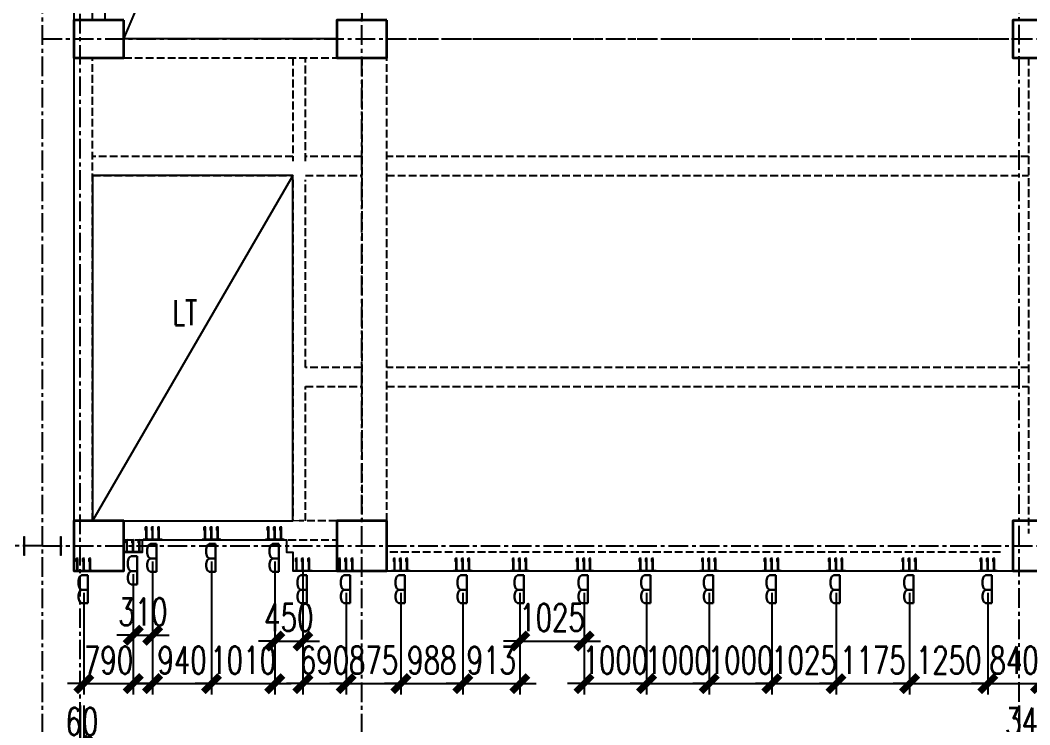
# Model space of a CAD drawing. Extents: x 782294 to 1727252, y -631030 to 17645.
# Drawn here: x 1329845 to 1345971, y -248789 to -237531 of the extents above; entities that cross this region are included whole.
import ezdxf
from ezdxf.enums import TextEntityAlignment as Align

# ---------------------------------------------------------------- set-up
doc = ezdxf.new("R2010")
doc.units = 0
for name, pattern in [('10平面$0$DASH', [0.35, 0.25, -0.1]), ('__DASH', [0.35, 0.25, -0.1]), ('CENTER', [2, 1.25, -0.25, 0.25, -0.25]), ('DASHED', [0.75, 0.5, -0.25])]:
    doc.linetypes.add(name, pattern=pattern)
doc.layers.get('Defpoints').update_dxf_attribs({"color": 210})
for name, color, linetype in [('!ZN1-填充-8', 8, 'Continuous'), ('!ZN1-标注-173', 173, 'Continuous'), ('!ZN2-WALL-5', 5, 'Continuous'), ('!ZN3-铝板幕墙-3', 3, 'Continuous'), ('2钢材断面', 2, 'Continuous'), ('30预埋件', 30, 'Continuous'), ('40钢材投影', 40, 'Continuous'), ('ALT_CEN-0-30', 1, 'CENTER'), ('DIM', 173, 'Continuous'), ('DOTE', 1, 'CENTER'), ('S-BEA1', 40, 'DASHED'), ('S-BKL1', 4, 'DASHED'), ('S-DK', 161, 'Continuous'), ('S-LT', 131, 'Continuous')]:
    doc.layers.add(name, color=color, linetype=linetype)
for name, color, linetype, lineweight in [('S-col', 2, 'Continuous', 0), ('砼柱', 2, 'Continuous', 35), ('砼梁', 4, 'Continuous', 18)]:
    doc.layers.add(name, color=color, linetype=linetype, lineweight=lineweight)
doc.styles.add('DHTEXT-1', font='romans.shx', dxfattribs={"width": 0.7, "bigfont": 'chinese.shx'})
doc.styles.add('SS1', font='tj-romans1.shx', dxfattribs={"width": 0.7, "bigfont": 'tj-hztxt1.shx'})
doc.dimstyles.new('ZN175', dxfattribs={"dimscale": 175, "dimtxt": 2.5, "dimasz": 1.5, "dimexe": 1, "dimexo": 2, "dimgap": 0.9, "dimtad": 1, "dimdec": 0, "dimdsep": 46, "dimtxsty": 'DHTEXT-1', "dimblk": 'ARCHTICK', "dimcen": 2.5, "dimclrd": 173, "dimclre": 173, "dimclrt": 7, "dimazin": 2, "dimtfac": 1, "dimtdec": 0, "dimtix": 1, "dimtmove": 2, "dimatfit": 3, "dimfxl": 0, "dimtolj": 1, "dimtzin": 0, "dimarcsym": 0})
doc.dimstyles.new('ZN200', dxfattribs={"dimscale": 200, "dimtxt": 2.5, "dimasz": 1.5, "dimexe": 1, "dimexo": 2, "dimgap": 0.9, "dimtad": 1, "dimdec": 0, "dimdsep": 46, "dimtxsty": 'DHTEXT-1', "dimblk": 'ARCHTICK', "dimcen": 2.5, "dimclrd": 173, "dimclre": 173, "dimclrt": 7, "dimazin": 2, "dimtfac": 1, "dimtdec": 0, "dimtix": 1, "dimtmove": 2, "dimatfit": 3, "dimfxl": 0, "dimtolj": 1, "dimtzin": 0, "dimarcsym": 0})

# ---------------------------------------------------------------- blocks, each defined once
blk = doc.blocks.new('20250901082728')
at = {"layer": 'DOTE', "ltscale": 250}
for p, q in [((114600, -5993.9), (114600, 99662.3)), ((125100, -5988.9), (125100, 99662.3)), ((109500, -5993.9), (109500, 99606.4)), ((110100, -5810), (110100, 98940.2)), ((109500, 8100), (133969.2, 8100)), ((109500, 0), (-8092.2, 0)), ((109500, 0), (133969.2, 0))]:
    blk.add_line(p, q, dxfattribs=at)
blk = doc.blocks.new('Z1')
at = {"layer": '砼柱', "lineweight": 35}
for points in [[(-14800, -82000), (-15600, -82000), (-15600, -82600), (-14800, -82600)], [(-10600, -82000), (-11400, -82000), (-11400, -82600), (-10600, -82600)], [(0, -82000), (-600, -82000), (-600, -82600), (0, -82600)], [(-14800, -90000), (-15600, -90000), (-15600, -90800), (-14800, -90800)], [(-10600, -90000), (-11400, -90000), (-11400, -90800), (-10600, -90800)], [(0, -90800), (0, -90000), (-600, -90000), (-600, -90800)]]:
    blk.add_lwpolyline(points, close=True, dxfattribs=at)
blk = doc.blocks.new('234')
at = {"layer": '!ZN1-填充-8'}
h = blk.add_hatch(color=252, dxfattribs=at)
h.dxf.hatch_style = 1
h.paths.add_polyline_path([(-105, -10), (-113, -10), (-105, -18)])
h = blk.add_hatch(color=252, dxfattribs=at)
h.dxf.hatch_style = 1
h.paths.add_polyline_path([(-95, -18), (-105, -18), (-105, -10), (-95, -10)])
h = blk.add_hatch(color=252, dxfattribs=at)
h.dxf.hatch_style = 1
h.paths.add_polyline_path([(-95, -10), (-87, -10), (-95, -18)])
h = blk.add_hatch(color=252, dxfattribs=at)
h.dxf.hatch_style = 1
h.paths.add_polyline_path([(-5, -10), (-13, -10), (-5, -18)])
h = blk.add_hatch(color=252, dxfattribs=at)
h.dxf.hatch_style = 1
h.paths.add_polyline_path([(5, -18), (-5, -18), (-5, -10), (5, -10)])
h = blk.add_hatch(color=252, dxfattribs=at)
h.dxf.hatch_style = 1
h.paths.add_polyline_path([(5, -10), (13, -10), (5, -18)])
h = blk.add_hatch(color=252, dxfattribs=at)
h.dxf.hatch_style = 1
h.paths.add_polyline_path([(95, -10), (87, -10), (95, -18)])
h = blk.add_hatch(color=252, dxfattribs=at)
h.dxf.hatch_style = 1
h.paths.add_polyline_path([(105, -18), (95, -18), (95, -10), (105, -10)])
h = blk.add_hatch(color=252, dxfattribs=at)
h.dxf.hatch_style = 1
h.paths.add_polyline_path([(105, -10), (113, -10), (105, -18)])
at = {"layer": '2钢材断面'}
for p, q in [((-150, 0), (-150, -10)), ((150, 0), (-150, 0)), ((150, 0), (150, -10)), ((-94, -10), (-150, -10)), ((0, -10), (-94, -10)), ((106, -10), (0, -10)), ((150, -10), (106, -10))]:
    blk.add_line(p, q, dxfattribs=at)
at = {"layer": '40钢材投影'}
for p, q in [((-105, -18), (-113, -10)), ((-105, -10), (-105, -200)), ((-95, -10), (-95, -200)), ((-95, -18), (-87, -10)), ((-5, -18), (-13, -10)), ((-5, -10), (-5, -200)), ((5, -10), (5, -200)), ((5, -18), (13, -10)), ((95, -18), (87, -10)), ((95, -10), (95, -200)), ((105, -10), (105, -200)), ((105, -18), (113, -10)), ((-95, -200), (-105, -200)), ((5, -200), (-5, -200)), ((105, -200), (95, -200))]:
    blk.add_line(p, q, dxfattribs=at)
for points in [[(-95, -172), (-95, -150), (-85, -150), (-85, -200), (-95, -200), (-95, -184)], [(5, -172), (5, -150), (15, -150), (15, -200), (5, -200), (5, -184)], [(105, -172), (105, -150), (115, -150), (115, -200), (105, -200), (105, -184)]]:
    blk.add_lwpolyline(points, dxfattribs=at)
at = {"layer": 'ALT_CEN-0-30', "ltscale": 0.3}
for p, q in [((-100, 0), (-100, -215)), ((0, 0), (0, -215)), ((100, 0), (100, -215))]:
    blk.add_line(p, q, dxfattribs=at)
blk = doc.blocks.new('20250902144919')
at = {"layer": '40钢材投影', "color": 2, "ltscale": 500}
blk.add_blockref('234', (0, 0), dxfattribs=at)
at = {"layer": '30预埋件', "style": 'DHTEXT-1', "text_generation_flag": 6, "width": 0.55}
blk.add_attdef('B', (-105, 65), '', height=450, rotation=180, dxfattribs=at)
blk = doc.blocks.new('20250902160431')
at = {"ltscale": 500, "rotation": 180}
for p in [(111260, 100), (112200, 100), (113210, 100), (110950, -100), (110160, -400), (113660, -400), (114350, -400), (115225, -400), (116213, -400), (117125, -400), (118150, -400), (119150, -400), (120150, -400), (121150, -400), (122175, -400), (123350, -400), (124600, -400)]:
    blk.add_blockref('20250902144919', p, dxfattribs=at).add_auto_attribs({'B': 'B'})
blk = doc.blocks.new('_ArchTick')
at = {"color": 0, "linetype": 'ByBlock', "const_width": 0.4}
blk.add_lwpolyline([(-0.5, -0.5), (0.5, 0.5)], dxfattribs=at)
blk = doc.blocks.new('*D33')
at = {"layer": 'Defpoints', "color": 0, "ltscale": 2000, "transparency": 16777216}
for p in [(1331651, -246031), (1330861, -246331), (1331651, -248131)]:
    blk.add_point(p, dxfattribs=at)
at = {"layer": 'DIM', "color": 173, "linetype": 'ByBlock', "lineweight": -2, "ltscale": 2000, "transparency": 16777216}
for p, q in [((1331651, -246381), (1331651, -248306)), ((1330861, -246681), (1330861, -248306)), ((1330861, -248131), (1330599, -248131)), ((1330861, -248131), (1331651, -248131)), ((1331651, -248131), (1331914, -248131))]:
    blk.add_line(p, q, dxfattribs=at)
at = {"layer": 'DIM', "color": 173, "lineweight": -2, "ltscale": 2000, "transparency": 16777216, "xscale": 262.5, "yscale": 262.5, "zscale": 262.5}
blk.add_blockref('_ArchTick', (1330861, -248131), dxfattribs=at)
at = {"layer": 'DIM', "color": 173, "lineweight": -2, "ltscale": 2000, "transparency": 16777216, "xscale": 262.5, "yscale": 262.5, "zscale": 262.5, "rotation": 180}
blk.add_blockref('_ArchTick', (1331651, -248131), dxfattribs=at)
at = {"layer": 'DIM', "color": 7, "ltscale": 2000, "transparency": 16777216, "insert": (1331256, -247755), "char_height": 437.5, "attachment_point": 5, "style": 'DHTEXT-1'}
blk.add_mtext('\\A1;790', dxfattribs=at)
blk = doc.blocks.new('*D34')
at = {"layer": 'Defpoints', "color": 0, "ltscale": 2000, "transparency": 16777216}
for p in [(1331961, -245831), (1331651, -246031), (1331961, -247359)]:
    blk.add_point(p, dxfattribs=at)
at = {"layer": 'DIM', "color": 173, "linetype": 'ByBlock', "lineweight": -2, "ltscale": 2000, "transparency": 16777216}
for p, q in [((1331961, -246181), (1331961, -247534)), ((1331651, -246381), (1331651, -247534)), ((1331651, -247359), (1331389, -247359)), ((1331651, -247359), (1331961, -247359)), ((1331961, -247359), (1332224, -247359))]:
    blk.add_line(p, q, dxfattribs=at)
at = {"layer": 'DIM', "color": 173, "lineweight": -2, "ltscale": 2000, "transparency": 16777216, "xscale": 262.5, "yscale": 262.5, "zscale": 262.5}
blk.add_blockref('_ArchTick', (1331651, -247359), dxfattribs=at)
at = {"layer": 'DIM', "color": 173, "lineweight": -2, "ltscale": 2000, "transparency": 16777216, "xscale": 262.5, "yscale": 262.5, "zscale": 262.5, "rotation": 180}
blk.add_blockref('_ArchTick', (1331961, -247359), dxfattribs=at)
at = {"layer": 'DIM', "color": 7, "ltscale": 2000, "transparency": 16777216, "insert": (1331806, -246983), "char_height": 437.5, "attachment_point": 5, "style": 'DHTEXT-1'}
blk.add_mtext('\\A1;310', dxfattribs=at)
blk = doc.blocks.new('*D35')
at = {"layer": 'Defpoints', "color": 0, "ltscale": 2000, "transparency": 16777216}
for p in [(1333911, -245831), (1334361, -245831), (1334361, -247451)]:
    blk.add_point(p, dxfattribs=at)
at = {"layer": 'DIM', "color": 173, "linetype": 'ByBlock', "lineweight": -2, "ltscale": 2000, "transparency": 16777216}
for p, q in [((1333911, -246181), (1333911, -247626)), ((1334361, -246181), (1334361, -247626)), ((1333911, -247451), (1333649, -247451)), ((1333911, -247451), (1334361, -247451)), ((1334361, -247451), (1334624, -247451))]:
    blk.add_line(p, q, dxfattribs=at)
at = {"layer": 'DIM', "color": 173, "lineweight": -2, "ltscale": 2000, "transparency": 16777216, "xscale": 262.5, "yscale": 262.5, "zscale": 262.5}
blk.add_blockref('_ArchTick', (1333911, -247451), dxfattribs=at)
at = {"layer": 'DIM', "color": 173, "lineweight": -2, "ltscale": 2000, "transparency": 16777216, "xscale": 262.5, "yscale": 262.5, "zscale": 262.5, "rotation": 180}
blk.add_blockref('_ArchTick', (1334361, -247451), dxfattribs=at)
at = {"layer": 'DIM', "color": 7, "ltscale": 2000, "transparency": 16777216, "insert": (1334136, -247075), "char_height": 437.5, "attachment_point": 5, "style": 'DHTEXT-1'}
blk.add_mtext('\\A1;450', dxfattribs=at)
blk = doc.blocks.new('*D36')
at = {"layer": 'Defpoints', "color": 0, "ltscale": 2000, "transparency": 16777216}
for p in [(1332901, -245831), (1333911, -245831), (1333911, -248131)]:
    blk.add_point(p, dxfattribs=at)
at = {"layer": 'DIM', "color": 173, "linetype": 'ByBlock', "lineweight": -2, "ltscale": 2000, "transparency": 16777216}
for p, q in [((1332901, -246181), (1332901, -248306)), ((1333911, -246181), (1333911, -248306)), ((1332901, -248131), (1332639, -248131)), ((1332901, -248131), (1333911, -248131)), ((1333911, -248131), (1334174, -248131))]:
    blk.add_line(p, q, dxfattribs=at)
at = {"layer": 'DIM', "color": 173, "lineweight": -2, "ltscale": 2000, "transparency": 16777216, "xscale": 262.5, "yscale": 262.5, "zscale": 262.5}
blk.add_blockref('_ArchTick', (1332901, -248131), dxfattribs=at)
at = {"layer": 'DIM', "color": 173, "lineweight": -2, "ltscale": 2000, "transparency": 16777216, "xscale": 262.5, "yscale": 262.5, "zscale": 262.5, "rotation": 180}
blk.add_blockref('_ArchTick', (1333911, -248131), dxfattribs=at)
at = {"layer": 'DIM', "color": 7, "ltscale": 2000, "transparency": 16777216, "insert": (1333406, -247755), "char_height": 437.5, "attachment_point": 5, "style": 'DHTEXT-1'}
blk.add_mtext('\\A1;1010', dxfattribs=at)
blk = doc.blocks.new('*D37')
at = {"layer": 'Defpoints', "color": 0, "ltscale": 2000, "transparency": 16777216}
for p in [(1331961, -245831), (1332901, -245831), (1332901, -248131)]:
    blk.add_point(p, dxfattribs=at)
at = {"layer": 'DIM', "color": 173, "linetype": 'ByBlock', "lineweight": -2, "ltscale": 2000, "transparency": 16777216}
for p, q in [((1331961, -246181), (1331961, -248306)), ((1332901, -246181), (1332901, -248306)), ((1331961, -248131), (1331699, -248131)), ((1331961, -248131), (1332901, -248131)), ((1332901, -248131), (1333164, -248131))]:
    blk.add_line(p, q, dxfattribs=at)
at = {"layer": 'DIM', "color": 173, "lineweight": -2, "ltscale": 2000, "transparency": 16777216, "xscale": 262.5, "yscale": 262.5, "zscale": 262.5}
blk.add_blockref('_ArchTick', (1331961, -248131), dxfattribs=at)
at = {"layer": 'DIM', "color": 173, "lineweight": -2, "ltscale": 2000, "transparency": 16777216, "xscale": 262.5, "yscale": 262.5, "zscale": 262.5, "rotation": 180}
blk.add_blockref('_ArchTick', (1332901, -248131), dxfattribs=at)
at = {"layer": 'DIM', "color": 7, "ltscale": 2000, "transparency": 16777216, "insert": (1332431, -247755), "char_height": 437.5, "attachment_point": 5, "style": 'DHTEXT-1'}
blk.add_mtext('\\A1;940', dxfattribs=at)
blk = doc.blocks.new('*D38')
at = {"layer": 'Defpoints', "color": 0, "ltscale": 2000, "transparency": 16777216}
for p in [(1338851, -246331), (1339851, -246331), (1339851, -248131)]:
    blk.add_point(p, dxfattribs=at)
at = {"layer": 'DIM', "color": 173, "linetype": 'ByBlock', "lineweight": -2, "ltscale": 2000, "transparency": 16777216}
for p, q in [((1338851, -246681), (1338851, -248306)), ((1339851, -246681), (1339851, -248306)), ((1338851, -248131), (1338589, -248131)), ((1338851, -248131), (1339851, -248131)), ((1339851, -248131), (1340114, -248131))]:
    blk.add_line(p, q, dxfattribs=at)
at = {"layer": 'DIM', "color": 173, "lineweight": -2, "ltscale": 2000, "transparency": 16777216, "xscale": 262.5, "yscale": 262.5, "zscale": 262.5}
blk.add_blockref('_ArchTick', (1338851, -248131), dxfattribs=at)
at = {"layer": 'DIM', "color": 173, "lineweight": -2, "ltscale": 2000, "transparency": 16777216, "xscale": 262.5, "yscale": 262.5, "zscale": 262.5, "rotation": 180}
blk.add_blockref('_ArchTick', (1339851, -248131), dxfattribs=at)
at = {"layer": 'DIM', "color": 7, "ltscale": 2000, "transparency": 16777216, "insert": (1339351, -247755), "char_height": 437.5, "attachment_point": 5, "style": 'DHTEXT-1'}
blk.add_mtext('\\A1;1000', dxfattribs=at)
blk = doc.blocks.new('*D39')
at = {"layer": 'Defpoints', "color": 0, "ltscale": 2000, "transparency": 16777216}
for p in [(1337826, -246331), (1338851, -246331), (1338851, -247451)]:
    blk.add_point(p, dxfattribs=at)
at = {"layer": 'DIM', "color": 173, "linetype": 'ByBlock', "lineweight": -2, "ltscale": 2000, "transparency": 16777216}
for p, q in [((1337826, -246681), (1337826, -247626)), ((1338851, -246681), (1338851, -247626)), ((1337826, -247451), (1337564, -247451)), ((1337826, -247451), (1338851, -247451)), ((1338851, -247451), (1339114, -247451))]:
    blk.add_line(p, q, dxfattribs=at)
at = {"layer": 'DIM', "color": 173, "lineweight": -2, "ltscale": 2000, "transparency": 16777216, "xscale": 262.5, "yscale": 262.5, "zscale": 262.5}
blk.add_blockref('_ArchTick', (1337826, -247451), dxfattribs=at)
at = {"layer": 'DIM', "color": 173, "lineweight": -2, "ltscale": 2000, "transparency": 16777216, "xscale": 262.5, "yscale": 262.5, "zscale": 262.5, "rotation": 180}
blk.add_blockref('_ArchTick', (1338851, -247451), dxfattribs=at)
at = {"layer": 'DIM', "color": 7, "ltscale": 2000, "transparency": 16777216, "insert": (1338339, -247075), "char_height": 437.5, "attachment_point": 5, "style": 'DHTEXT-1'}
blk.add_mtext('\\A1;1025', dxfattribs=at)
blk = doc.blocks.new('*D40')
at = {"layer": 'Defpoints', "color": 0, "ltscale": 2000, "transparency": 16777216}
for p in [(1336914, -246331), (1337826, -246331), (1337826, -248131)]:
    blk.add_point(p, dxfattribs=at)
at = {"layer": 'DIM', "color": 173, "linetype": 'ByBlock', "lineweight": -2, "ltscale": 2000, "transparency": 16777216}
for p, q in [((1336914, -246681), (1336914, -248306)), ((1337826, -246681), (1337826, -248306)), ((1336914, -248131), (1336651, -248131)), ((1336914, -248131), (1337826, -248131)), ((1337826, -248131), (1338089, -248131))]:
    blk.add_line(p, q, dxfattribs=at)
at = {"layer": 'DIM', "color": 173, "lineweight": -2, "ltscale": 2000, "transparency": 16777216, "xscale": 262.5, "yscale": 262.5, "zscale": 262.5}
blk.add_blockref('_ArchTick', (1336914, -248131), dxfattribs=at)
at = {"layer": 'DIM', "color": 173, "lineweight": -2, "ltscale": 2000, "transparency": 16777216, "xscale": 262.5, "yscale": 262.5, "zscale": 262.5, "rotation": 180}
blk.add_blockref('_ArchTick', (1337826, -248131), dxfattribs=at)
at = {"layer": 'DIM', "color": 7, "ltscale": 2000, "transparency": 16777216, "insert": (1337370, -247755), "char_height": 437.5, "attachment_point": 5, "style": 'DHTEXT-1'}
blk.add_mtext('\\A1;913', dxfattribs=at)
blk = doc.blocks.new('*D41')
at = {"layer": 'Defpoints', "color": 0, "ltscale": 2000, "transparency": 16777216}
for p in [(1335926, -246331), (1336914, -246331), (1336914, -248131)]:
    blk.add_point(p, dxfattribs=at)
at = {"layer": 'DIM', "color": 173, "linetype": 'ByBlock', "lineweight": -2, "ltscale": 2000, "transparency": 16777216}
for p, q in [((1335926, -246681), (1335926, -248306)), ((1336914, -246681), (1336914, -248306)), ((1335926, -248131), (1335664, -248131)), ((1335926, -248131), (1336914, -248131)), ((1336914, -248131), (1337176, -248131))]:
    blk.add_line(p, q, dxfattribs=at)
at = {"layer": 'DIM', "color": 173, "lineweight": -2, "ltscale": 2000, "transparency": 16777216, "xscale": 262.5, "yscale": 262.5, "zscale": 262.5}
blk.add_blockref('_ArchTick', (1335926, -248131), dxfattribs=at)
at = {"layer": 'DIM', "color": 173, "lineweight": -2, "ltscale": 2000, "transparency": 16777216, "xscale": 262.5, "yscale": 262.5, "zscale": 262.5, "rotation": 180}
blk.add_blockref('_ArchTick', (1336914, -248131), dxfattribs=at)
at = {"layer": 'DIM', "color": 7, "ltscale": 2000, "transparency": 16777216, "insert": (1336420, -247755), "char_height": 437.5, "attachment_point": 5, "style": 'DHTEXT-1'}
blk.add_mtext('\\A1;988', dxfattribs=at)
blk = doc.blocks.new('*D42')
at = {"layer": 'Defpoints', "color": 0, "ltscale": 2000, "transparency": 16777216}
for p in [(1335051, -246331), (1335926, -246331), (1335926, -248131)]:
    blk.add_point(p, dxfattribs=at)
at = {"layer": 'DIM', "color": 173, "linetype": 'ByBlock', "lineweight": -2, "ltscale": 2000, "transparency": 16777216}
for p, q in [((1335051, -246681), (1335051, -248306)), ((1335926, -246681), (1335926, -248306)), ((1335051, -248131), (1334789, -248131)), ((1335051, -248131), (1335926, -248131)), ((1335926, -248131), (1336189, -248131))]:
    blk.add_line(p, q, dxfattribs=at)
at = {"layer": 'DIM', "color": 173, "lineweight": -2, "ltscale": 2000, "transparency": 16777216, "xscale": 262.5, "yscale": 262.5, "zscale": 262.5}
blk.add_blockref('_ArchTick', (1335051, -248131), dxfattribs=at)
at = {"layer": 'DIM', "color": 173, "lineweight": -2, "ltscale": 2000, "transparency": 16777216, "xscale": 262.5, "yscale": 262.5, "zscale": 262.5, "rotation": 180}
blk.add_blockref('_ArchTick', (1335926, -248131), dxfattribs=at)
at = {"layer": 'DIM', "color": 7, "ltscale": 2000, "transparency": 16777216, "insert": (1335489, -247755), "char_height": 437.5, "attachment_point": 5, "style": 'DHTEXT-1'}
blk.add_mtext('\\A1;875', dxfattribs=at)
blk = doc.blocks.new('*D43')
at = {"layer": 'Defpoints', "color": 0, "ltscale": 2000, "transparency": 16777216}
for p in [(1334361, -246331), (1335051, -246331), (1335051, -248131)]:
    blk.add_point(p, dxfattribs=at)
at = {"layer": 'DIM', "color": 173, "linetype": 'ByBlock', "lineweight": -2, "ltscale": 2000, "transparency": 16777216}
for p, q in [((1334361, -246681), (1334361, -248306)), ((1335051, -246681), (1335051, -248306)), ((1334361, -248131), (1334099, -248131)), ((1334361, -248131), (1335051, -248131)), ((1335051, -248131), (1335314, -248131))]:
    blk.add_line(p, q, dxfattribs=at)
at = {"layer": 'DIM', "color": 173, "lineweight": -2, "ltscale": 2000, "transparency": 16777216, "xscale": 262.5, "yscale": 262.5, "zscale": 262.5}
blk.add_blockref('_ArchTick', (1334361, -248131), dxfattribs=at)
at = {"layer": 'DIM', "color": 173, "lineweight": -2, "ltscale": 2000, "transparency": 16777216, "xscale": 262.5, "yscale": 262.5, "zscale": 262.5, "rotation": 180}
blk.add_blockref('_ArchTick', (1335051, -248131), dxfattribs=at)
at = {"layer": 'DIM', "color": 7, "ltscale": 2000, "transparency": 16777216, "insert": (1334706, -247755), "char_height": 437.5, "attachment_point": 5, "style": 'DHTEXT-1'}
blk.add_mtext('\\A1;690', dxfattribs=at)
blk = doc.blocks.new('*D44')
at = {"layer": 'Defpoints', "color": 0, "ltscale": 2000, "transparency": 16777216}
for p in [(1339851, -246331), (1340851, -246331), (1340851, -248131)]:
    blk.add_point(p, dxfattribs=at)
at = {"layer": 'DIM', "color": 173, "linetype": 'ByBlock', "lineweight": -2, "ltscale": 2000, "transparency": 16777216}
for p, q in [((1339851, -246681), (1339851, -248306)), ((1340851, -246681), (1340851, -248306)), ((1339851, -248131), (1339589, -248131)), ((1339851, -248131), (1340851, -248131)), ((1340851, -248131), (1341114, -248131))]:
    blk.add_line(p, q, dxfattribs=at)
at = {"layer": 'DIM', "color": 173, "lineweight": -2, "ltscale": 2000, "transparency": 16777216, "xscale": 262.5, "yscale": 262.5, "zscale": 262.5}
blk.add_blockref('_ArchTick', (1339851, -248131), dxfattribs=at)
at = {"layer": 'DIM', "color": 173, "lineweight": -2, "ltscale": 2000, "transparency": 16777216, "xscale": 262.5, "yscale": 262.5, "zscale": 262.5, "rotation": 180}
blk.add_blockref('_ArchTick', (1340851, -248131), dxfattribs=at)
at = {"layer": 'DIM', "color": 7, "ltscale": 2000, "transparency": 16777216, "insert": (1340351, -247755), "char_height": 437.5, "attachment_point": 5, "style": 'DHTEXT-1'}
blk.add_mtext('\\A1;1000', dxfattribs=at)
blk = doc.blocks.new('*D45')
at = {"layer": 'Defpoints', "color": 0, "ltscale": 2000, "transparency": 16777216}
for p in [(1340851, -246331), (1341851, -246331), (1341851, -248131)]:
    blk.add_point(p, dxfattribs=at)
at = {"layer": 'DIM', "color": 173, "linetype": 'ByBlock', "lineweight": -2, "ltscale": 2000, "transparency": 16777216}
for p, q in [((1340851, -246681), (1340851, -248306)), ((1341851, -246681), (1341851, -248306)), ((1340851, -248131), (1340589, -248131)), ((1340851, -248131), (1341851, -248131)), ((1341851, -248131), (1342114, -248131))]:
    blk.add_line(p, q, dxfattribs=at)
at = {"layer": 'DIM', "color": 173, "lineweight": -2, "ltscale": 2000, "transparency": 16777216, "xscale": 262.5, "yscale": 262.5, "zscale": 262.5}
blk.add_blockref('_ArchTick', (1340851, -248131), dxfattribs=at)
at = {"layer": 'DIM', "color": 173, "lineweight": -2, "ltscale": 2000, "transparency": 16777216, "xscale": 262.5, "yscale": 262.5, "zscale": 262.5, "rotation": 180}
blk.add_blockref('_ArchTick', (1341851, -248131), dxfattribs=at)
at = {"layer": 'DIM', "color": 7, "ltscale": 2000, "transparency": 16777216, "insert": (1341351, -247755), "char_height": 437.5, "attachment_point": 5, "style": 'DHTEXT-1'}
blk.add_mtext('\\A1;1000', dxfattribs=at)
blk = doc.blocks.new('*D46')
at = {"layer": 'Defpoints', "color": 0, "ltscale": 1750, "transparency": 16777216}
for p in [(1345301, -246331), (1346141, -246331), (1346141, -248131)]:
    blk.add_point(p, dxfattribs=at)
at = {"layer": 'DIM', "color": 173, "linetype": 'ByBlock', "lineweight": -2, "ltscale": 1750, "transparency": 16777216}
for p, q in [((1345301, -246681), (1345301, -248306)), ((1346141, -246681), (1346141, -248306)), ((1345301, -248131), (1345039, -248131)), ((1345301, -248131), (1346141, -248131)), ((1346141, -248131), (1346404, -248131))]:
    blk.add_line(p, q, dxfattribs=at)
at = {"layer": 'DIM', "color": 173, "lineweight": -2, "ltscale": 1750, "transparency": 16777216, "xscale": 262.5, "yscale": 262.5, "zscale": 262.5}
blk.add_blockref('_ArchTick', (1345301, -248131), dxfattribs=at)
at = {"layer": 'DIM', "color": 173, "lineweight": -2, "ltscale": 1750, "transparency": 16777216, "xscale": 262.5, "yscale": 262.5, "zscale": 262.5, "rotation": 180}
blk.add_blockref('_ArchTick', (1346141, -248131), dxfattribs=at)
at = {"layer": 'DIM', "color": 7, "ltscale": 1750, "transparency": 16777216, "insert": (1345721, -247755), "char_height": 437.5, "attachment_point": 5, "style": 'DHTEXT-1'}
blk.add_mtext('\\A1;840', dxfattribs=at)
blk = doc.blocks.new('*D47')
at = {"layer": 'Defpoints', "color": 0, "ltscale": 1750, "transparency": 16777216}
for p in [(1344051, -246331), (1345301, -246331), (1345301, -248131)]:
    blk.add_point(p, dxfattribs=at)
at = {"layer": 'DIM', "color": 173, "linetype": 'ByBlock', "lineweight": -2, "ltscale": 1750, "transparency": 16777216}
for p, q in [((1344051, -246681), (1344051, -248306)), ((1345301, -246681), (1345301, -248306)), ((1344051, -248131), (1343789, -248131)), ((1344051, -248131), (1345301, -248131)), ((1345301, -248131), (1345564, -248131))]:
    blk.add_line(p, q, dxfattribs=at)
at = {"layer": 'DIM', "color": 173, "lineweight": -2, "ltscale": 1750, "transparency": 16777216, "xscale": 262.5, "yscale": 262.5, "zscale": 262.5}
blk.add_blockref('_ArchTick', (1344051, -248131), dxfattribs=at)
at = {"layer": 'DIM', "color": 173, "lineweight": -2, "ltscale": 1750, "transparency": 16777216, "xscale": 262.5, "yscale": 262.5, "zscale": 262.5, "rotation": 180}
blk.add_blockref('_ArchTick', (1345301, -248131), dxfattribs=at)
at = {"layer": 'DIM', "color": 7, "ltscale": 1750, "transparency": 16777216, "insert": (1344676, -247755), "char_height": 437.5, "attachment_point": 5, "style": 'DHTEXT-1'}
blk.add_mtext('\\A1;1250', dxfattribs=at)
blk = doc.blocks.new('*D48')
at = {"layer": 'Defpoints', "color": 0, "ltscale": 1750, "transparency": 16777216}
for p in [(1342876, -246331), (1344051, -246331), (1344051, -248131)]:
    blk.add_point(p, dxfattribs=at)
at = {"layer": 'DIM', "color": 173, "linetype": 'ByBlock', "lineweight": -2, "ltscale": 1750, "transparency": 16777216}
for p, q in [((1342876, -246681), (1342876, -248306)), ((1344051, -246681), (1344051, -248306)), ((1342876, -248131), (1342614, -248131)), ((1342876, -248131), (1344051, -248131)), ((1344051, -248131), (1344314, -248131))]:
    blk.add_line(p, q, dxfattribs=at)
at = {"layer": 'DIM', "color": 173, "lineweight": -2, "ltscale": 1750, "transparency": 16777216, "xscale": 262.5, "yscale": 262.5, "zscale": 262.5}
blk.add_blockref('_ArchTick', (1342876, -248131), dxfattribs=at)
at = {"layer": 'DIM', "color": 173, "lineweight": -2, "ltscale": 1750, "transparency": 16777216, "xscale": 262.5, "yscale": 262.5, "zscale": 262.5, "rotation": 180}
blk.add_blockref('_ArchTick', (1344051, -248131), dxfattribs=at)
at = {"layer": 'DIM', "color": 7, "ltscale": 1750, "transparency": 16777216, "insert": (1343464, -247755), "char_height": 437.5, "attachment_point": 5, "style": 'DHTEXT-1'}
blk.add_mtext('\\A1;1175', dxfattribs=at)
blk = doc.blocks.new('*D49')
at = {"layer": 'Defpoints', "color": 0, "ltscale": 1750, "transparency": 16777216}
for p in [(1341851, -246331), (1342876, -246331), (1342876, -248131)]:
    blk.add_point(p, dxfattribs=at)
at = {"layer": 'DIM', "color": 173, "linetype": 'ByBlock', "lineweight": -2, "ltscale": 1750, "transparency": 16777216}
for p, q in [((1341851, -246681), (1341851, -248306)), ((1342876, -246681), (1342876, -248306)), ((1341851, -248131), (1341589, -248131)), ((1341851, -248131), (1342876, -248131)), ((1342876, -248131), (1343139, -248131))]:
    blk.add_line(p, q, dxfattribs=at)
at = {"layer": 'DIM', "color": 173, "lineweight": -2, "ltscale": 1750, "transparency": 16777216, "xscale": 262.5, "yscale": 262.5, "zscale": 262.5}
blk.add_blockref('_ArchTick', (1341851, -248131), dxfattribs=at)
at = {"layer": 'DIM', "color": 173, "lineweight": -2, "ltscale": 1750, "transparency": 16777216, "xscale": 262.5, "yscale": 262.5, "zscale": 262.5, "rotation": 180}
blk.add_blockref('_ArchTick', (1342876, -248131), dxfattribs=at)
at = {"layer": 'DIM', "color": 7, "ltscale": 1750, "transparency": 16777216, "insert": (1342364, -247755), "char_height": 437.5, "attachment_point": 5, "style": 'DHTEXT-1'}
blk.add_mtext('\\A1;1025', dxfattribs=at)
blk = doc.blocks.new('*D1395')
at = {"layer": '!ZN1-标注-173', "color": 173, "linetype": 'ByBlock', "lineweight": -2, "ltscale": 1750, "transparency": 16777216}
for p, q in [((1345801, -248481), (1345801, -249288)), ((1346141, -248481), (1346141, -249288)), ((1345801, -249113), (1345539, -249113)), ((1345801, -249113), (1346141, -249113)), ((1346141, -249113), (1346404, -249113))]:
    blk.add_line(p, q, dxfattribs=at)
at = {"layer": 'Defpoints', "color": 0, "ltscale": 1750, "transparency": 16777216}
for p in [(1345801, -248131), (1346141, -248131), (1346141, -249113)]:
    blk.add_point(p, dxfattribs=at)
at = {"layer": '!ZN1-标注-173', "color": 173, "lineweight": -2, "ltscale": 1750, "transparency": 16777216, "xscale": 262.5, "yscale": 262.5, "zscale": 262.5}
blk.add_blockref('_ArchTick', (1345801, -249113), dxfattribs=at)
at = {"layer": '!ZN1-标注-173', "color": 173, "lineweight": -2, "ltscale": 1750, "transparency": 16777216, "xscale": 262.5, "yscale": 262.5, "zscale": 262.5, "rotation": 180}
blk.add_blockref('_ArchTick', (1346141, -249113), dxfattribs=at)
at = {"layer": '!ZN1-标注-173', "color": 7, "ltscale": 1750, "transparency": 16777216, "insert": (1345971, -248736), "char_height": 437.5, "attachment_point": 5, "style": 'DHTEXT-1'}
blk.add_mtext('\\A1;340', dxfattribs=at)
blk = doc.blocks.new('*D1404')
at = {"layer": '!ZN1-标注-173', "color": 173, "linetype": 'ByBlock', "lineweight": -2, "ltscale": 1750, "transparency": 16777216}
for p, q in [((1330801, -248481), (1330801, -249288)), ((1330861, -248481), (1330861, -249288)), ((1330801, -249113), (1330539, -249113)), ((1330861, -249113), (1330801, -249113)), ((1330861, -249113), (1331124, -249113))]:
    blk.add_line(p, q, dxfattribs=at)
at = {"layer": 'Defpoints', "color": 0, "ltscale": 1750, "transparency": 16777216}
for p in [(1330801, -248131), (1330861, -248131), (1330801, -249113)]:
    blk.add_point(p, dxfattribs=at)
at = {"layer": '!ZN1-标注-173', "color": 173, "lineweight": -2, "ltscale": 1750, "transparency": 16777216, "xscale": 262.5, "yscale": 262.5, "zscale": 262.5}
blk.add_blockref('_ArchTick', (1330801, -249113), dxfattribs=at)
at = {"layer": '!ZN1-标注-173', "color": 173, "lineweight": -2, "ltscale": 1750, "transparency": 16777216, "xscale": 262.5, "yscale": 262.5, "zscale": 262.5, "rotation": 180}
blk.add_blockref('_ArchTick', (1330861, -249113), dxfattribs=at)
at = {"layer": '!ZN1-标注-173', "color": 7, "ltscale": 1750, "transparency": 16777216, "insert": (1330831, -248736), "char_height": 437.5, "attachment_point": 5, "style": 'DHTEXT-1'}
blk.add_mtext('\\A1;60', dxfattribs=at)
blk = doc.blocks.new('20250922143512')
at = {"layer": 'S-col'}
blk.add_lwpolyline([(-0.375, -0.188), (-0.375, 0.187), (-0.36, 0.187), (-0.36, 0.005), (0.36, 0.005), (0.36, 0.187), (0.375, 0.187), (0.375, -0.188), (0.36, -0.188), (0.36, -0.005), (-0.36, -0.005), (-0.36, -0.188)], close=True, dxfattribs=at)
blk = doc.blocks.new('A$Ccfb95ebe')
at = {"layer": 'S-col', "xscale": 800.0000000000005, "yscale": 800.0000000000005, "zscale": 800.0000000000005}
blk.add_blockref('20250922143512', (109500, 0), dxfattribs=at)

msp = doc.modelspace()

# ---------------------------------------------------------------- linework, layer by layer
at = {"layer": '!ZN2-WALL-5'}
msp.add_lwpolyline([(1330701.3, -155731.2), (1330701.3, -246331.2), (1331501.3, -246331.2), (1331501.3, -246031.2), (1331801.3, -246031.2), (1331801.3, -245831.2), (1334101.3, -245831.2), (1334101.3, -246031.2), (1334201.3, -246031.2), (1334201.3, -246331.2), (1346301.3, -246331.2), (1346301.3, -213231.2), (1344101.3, -213231.2), (1344101.3, -204831.2), (1346301.3, -204831.2), (1346301.3, -169431.2)], dxfattribs=at)
at = {"layer": 'S-BEA1', "linetype": '__DASH', "ltscale": 500}
for p, q in [((1334201.3, -238131.2), (1334201.3, -239781.8)), ((1334401.3, -239781.8), (1334401.3, -238131.2)), ((1334201.3, -239711.2), (1331001.3, -239711.2)), ((1335301.3, -239711.2), (1334401.3, -239711.2)), ((1345951.3, -239711.2), (1335701.3, -239711.2)), ((1331001.3, -240011.2), (1334201.3, -240011.2)), ((1334201.3, -240081.8), (1334201.3, -245531.2)), ((1334401.3, -240011.2), (1335301.3, -240011.2)), ((1334401.3, -243081.2), (1334401.3, -240081.8)), ((1335701.3, -240011.2), (1345951.3, -240011.2)), ((1335301.3, -243081.2), (1334401.3, -243081.2)), ((1345951.3, -243081.2), (1335701.3, -243081.2)), ((1334401.3, -245531.2), (1334401.3, -243381.2)), ((1334401.3, -243381.2), (1335301.3, -243381.2)), ((1335701.3, -243381.2), (1345951.3, -243381.2))]:
    msp.add_line(p, q, dxfattribs=at)
at = {"layer": 'S-BKL1', "linetype": '10平面$0$DASH', "ltscale": 500}
for p, q in [((1331001.3, -237531.2), (1331001.3, -230031.2)), ((1334901.3, -237831.2), (1331501.3, -237831.2)), ((1335701.3, -237831.2), (1345701.3, -237831.2)), ((1330701.3, -238131.2), (1330701.3, -245531.2)), ((1331001.3, -239931.8), (1331001.3, -238131.2)), ((1331501.3, -238131.2), (1334901.3, -238131.2)), ((1335301.3, -238131.2), (1335301.3, -245531.2)), ((1335701.3, -245531.2), (1335701.3, -238131.2)), ((1345951.3, -238131.2), (1345951.3, -245731.2)), ((1331001.3, -245531.2), (1331001.3, -239931.9)), ((1334901.3, -245531.2), (1334301.3, -245531.2)), ((1331501.3, -245831.2), (1334901.3, -245831.2)), ((1345501.3, -246031.2), (1335701.3, -246031.2)), ((1335701.3, -246331.2), (1345501.3, -246331.2))]:
    msp.add_line(p, q, dxfattribs=at)
at = {"layer": 'S-DK'}
for points in [[(1331201.3, -237531.2), (1331201.3, -236731.2), (1335301.3, -236731.2), (1335301.3, -237531.2)], [(1331501.3, -237831.2), (1331849.3, -236990.4), (1335301.3, -236731.2)], [(1334901.3, -237831.2), (1331501.3, -237831.2)]]:
    msp.add_lwpolyline(points, dxfattribs=at)
at = {"layer": 'S-LT'}
msp.add_lwpolyline([(1334201.3, -240011.2), (1331001.3, -240011.2), (1331001.3, -245531.2), (1334201.3, -245531.2), (1334201.3, -240011.2), (1331001.3, -245531.2)], dxfattribs=at)
at = {"layer": '砼梁', "lineweight": 18}
msp.add_line((1334301.3, -245531.2), (1331501.3, -245531.2), dxfattribs=at)

# ---------------------------------------------------------------- block references
at = {"layer": '!ZN3-铝板幕墙-3', "ltscale": 1750}
msp.add_blockref('A$Ccfb95ebe', (1220701.4, -245931.2), dxfattribs=at)
at = {"ltscale": 2000}
msp.add_blockref('20250901082728', (1220701.4, -245931.2), dxfattribs=at)
at = {"ltscale": 500}
msp.add_blockref('20250902160431', (1220701.3, -245931.2), dxfattribs=at)
at = {"layer": 'S-col'}
msp.add_blockref('Z1', (1346301.3, -155531.2), dxfattribs=at)

# ---------------------------------------------------------------- texts
at = {"layer": 'S-LT', "style": 'SS1', "width": 0.7}
msp.add_text('LT', height=400, rotation=360, dxfattribs=at).set_placement((1332475.2, -242406.2), align=Align.CENTER)

# ---------------------------------------------------------------- dimensions: what is measured, and where the dimension line sits
at = {"layer": '!ZN1-标注-173', "ltscale": 1750}
for base, p1, p2, picture, middle in [((1330801.3, -249112.7), (1330861.3, -248131.2), (1330801.3, -248131.2), '*D1404', (1330831.3, -248736.4)), ((1346141.3, -249112.7), (1345801.3, -248131.2), (1346141.3, -248131.2), '*D1395', (1345971.3, -248736.4))]:
    dim = msp.add_linear_dim(base=base, p1=p1, p2=p2, dimstyle='ZN175', dxfattribs=at)
    dim.commit()
    dim.dimension.update_dxf_attribs({"geometry": picture, "text_midpoint": middle})
at = {"layer": 'DIM', "ltscale": 2000}
for base, p1, p2, picture, middle in [((1331961.3, -247359.3), (1331651.3, -246031.2), (1331961.3, -245831.2), '*D34', (1331806.3, -246983)), ((1332901.3, -248131.2), (1331961.3, -245831.2), (1332901.3, -245831.2), '*D37', (1332431.3, -247754.9)), ((1333911.3, -248131.2), (1332901.3, -245831.2), (1333911.3, -245831.2), '*D36', (1333406.3, -247754.9)), ((1334361.3, -247451.2), (1333911.3, -245831.2), (1334361.3, -245831.2), '*D35', (1334136.3, -247074.9)), ((1331651.3, -248131.2), (1330861.3, -246331.2), (1331651.3, -246031.2), '*D33', (1331256.3, -247754.9)), ((1335051.3, -248131.2), (1334361.3, -246331.2), (1335051.3, -246331.2), '*D43', (1334706.3, -247754.9)), ((1335926.3, -248131.2), (1335051.3, -246331.2), (1335926.3, -246331.2), '*D42', (1335488.8, -247754.9)), ((1336913.8248236, -248131.1713908), (1335926.3248236, -246331.1713677), (1336913.8248236, -246331.1713677), '*D41', (1336420.0748236, -247754.9213908)), ((1337826.3248236, -248131.1713908), (1336913.8248236, -246331.1713677), (1337826.3248236, -246331.1713677), '*D40', (1337370.0748236, -247754.9213908)), ((1338851.3, -247451.2), (1337826.3, -246331.2), (1338851.3, -246331.2), '*D39', (1338338.8, -247074.9)), ((1339851.3, -248131.2), (1338851.3, -246331.2), (1339851.3, -246331.2), '*D38', (1339351.3, -247754.9)), ((1340851.3, -248131.2), (1339851.3, -246331.2), (1340851.3, -246331.2), '*D44', (1340351.3, -247754.9)), ((1341851.3, -248131.2), (1340851.3, -246331.2), (1341851.3, -246331.2), '*D45', (1341351.3, -247754.9))]:
    dim = msp.add_linear_dim(base=base, p1=p1, p2=p2, dimstyle='ZN200', override={"dimscale": 175}, dxfattribs=at)
    dim.commit()
    dim.dimension.update_dxf_attribs({"geometry": picture, "text_midpoint": middle})
at = {"layer": 'DIM', "ltscale": 1750}
for base, p1, p2, picture, middle in [((1342876.3, -248131.2), (1341851.3, -246331.2), (1342876.3, -246331.2), '*D49', (1342363.8, -247754.9)), ((1344051.3, -248131.2), (1342876.3, -246331.2), (1344051.3, -246331.2), '*D48', (1343463.8, -247754.9)), ((1345301.3, -248131.2), (1344051.3, -246331.2), (1345301.3, -246331.2), '*D47', (1344676.3, -247754.9)), ((1346141.3, -248131.2), (1345301.3, -246331.2), (1346141.3, -246331.2), '*D46', (1345721.3, -247754.9))]:
    dim = msp.add_linear_dim(base=base, p1=p1, p2=p2, dimstyle='ZN175', dxfattribs=at)
    dim.commit()
    dim.dimension.update_dxf_attribs({"geometry": picture, "text_midpoint": middle})

doc.saveas('drawing.dxf')
